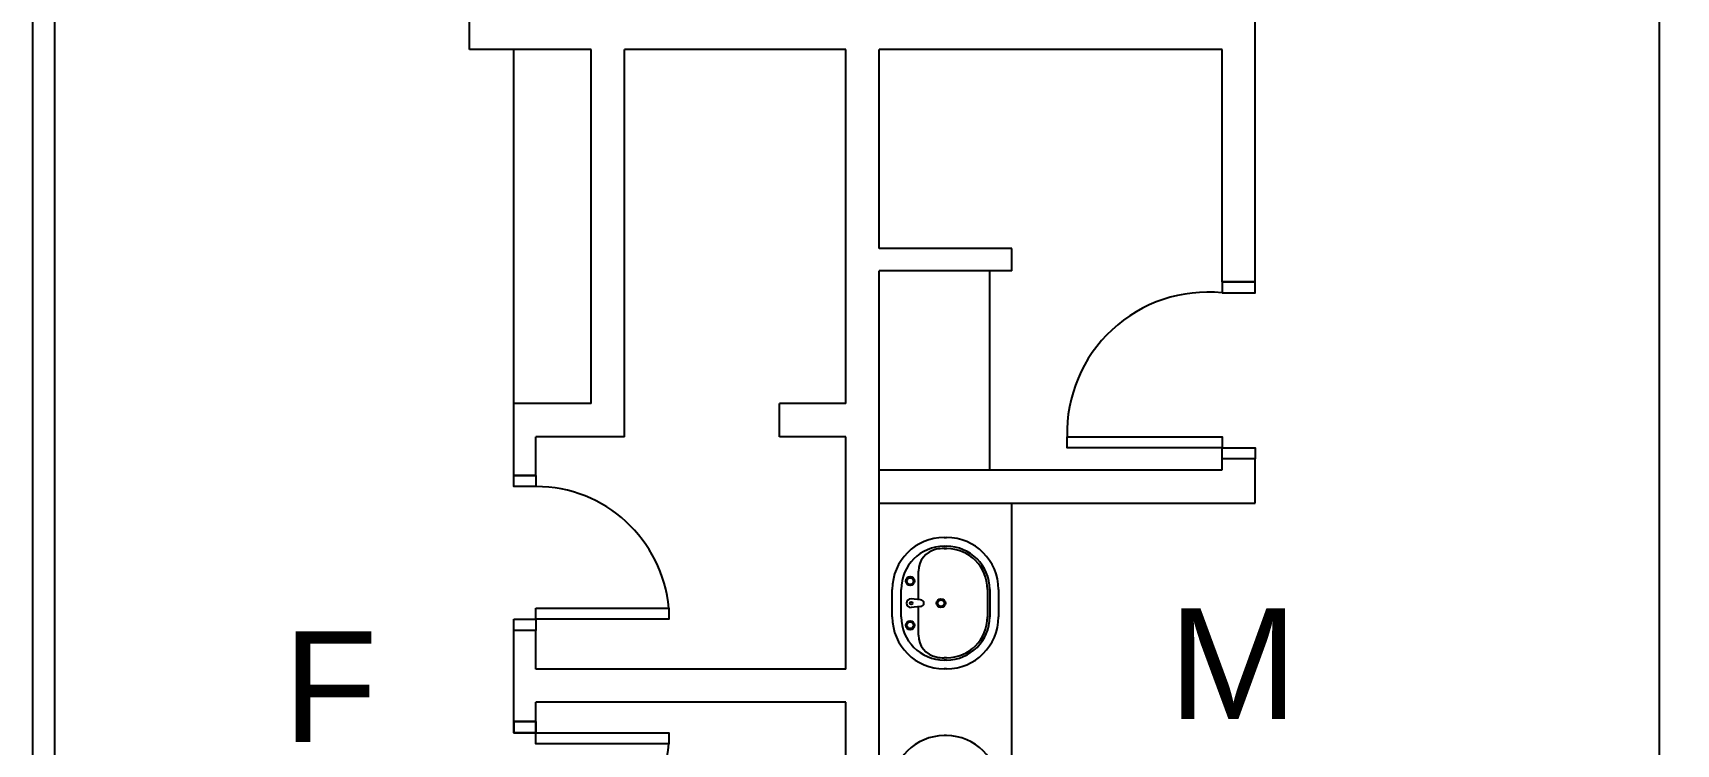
# Model space of a CAD drawing. Header units: millimetres. Extents: x -616979 to 2364082, y 43054 to 1637649.
# Drawn here: x 376188 to 383613, y 68273 to 71487 of the extents above; entities that cross this region are included whole.
import ezdxf

# ---------------------------------------------------------------- set-up
doc = ezdxf.new("R2010")
doc.units = ezdxf.units.MM
for name, color, linetype in [('a-door', 1, 'Continuous'), ('a-fixtures', 7, 'Continuous'), ('a-label', 9, 'Continuous'), ('a-wall', 5, 'Continuous'), ('WALLS', 7, 'Continuous')]:
    doc.layers.add(name, color=color, linetype=linetype)
doc.styles.add('-kitz', font='arial.ttf')

msp = doc.modelspace()

# ---------------------------------------------------------------- linework, layer by layer
msp.add_arc((332512.787, 85836.991), 78378.059, 336.37627845, 49.56052121)
at = {"layer": 'a-door'}
for p, q in [((378361.091, 68374.661), (378361.091, 68324.661)), ((378461.091, 68374.661), (378361.091, 68374.661)), ((378361.091, 68324.661), (378461.091, 68324.661)), ((378461.091, 68324.661), (378461.091, 68374.661))]:
    msp.add_line(p, q, dxfattribs=at)
for points in [[(381561.091, 70312.161), (381711.091, 70312.161), (381711.091, 70362.161), (381561.091, 70362.161)], [(380861.091, 69662.161), (381561.091, 69662.161), (381561.091, 69612.161), (380861.091, 69612.161)], [(381561.091, 69612.161), (381711.091, 69612.161), (381711.091, 69562.161), (381561.091, 69562.161)], [(378361.091, 69487.161), (378461.091, 69487.161), (378461.091, 69437.161), (378361.091, 69437.161)], [(378361.091, 68837.161), (378461.091, 68837.161), (378461.091, 68787.161), (378361.091, 68787.161)], [(378461.091, 68887.161), (379061.091, 68887.161), (379061.091, 68837.161), (378461.091, 68837.161)], [(378361.091, 68374.661), (378461.091, 68374.661), (378461.091, 68324.661), (378361.091, 68324.661)], [(378461.091, 68324.661), (379061.091, 68324.661), (379061.091, 68274.661), (378461.091, 68274.661)]]:
    msp.add_lwpolyline(points, close=True, dxfattribs=at)
for centre, radius, start, end in [((381496.186, 69680.136), 635.349, 84.1366337, 181.6211735), ((378459.549, 68833.206), 603.958, 5.1254488, 89.853657), ((378459.549, 68328.617), 603.958, 270.146343, 354.8745512)]:
    msp.add_arc(centre, radius, start, end, dxfattribs=at)
at = {"layer": 'a-fixtures'}
for p, q in [((380306.091, 69207.032), (380316.091, 69207.032)), ((380306.091, 69167.032), (380316.091, 69167.032)), ((380306.091, 69157.032), (380316.091, 69157.032)), ((380189.091, 68926.184), (380189.091, 69055.314)), ((380071.091, 68848.032), (380071.091, 68972.032)), ((380111.091, 68848.032), (380111.091, 68972.032)), ((380199.091, 68925.032), (380155.718, 68930.032)), ((380501.091, 68972.032), (380501.091, 68848.032)), ((380511.091, 68972.032), (380511.091, 68848.032)), ((380551.091, 68972.032), (380551.091, 68848.032)), ((380199.091, 68895.032), (380155.718, 68890.032)), ((380189.091, 68764.749), (380189.091, 68893.879)), ((380316.091, 68663.032), (380306.091, 68663.032)), ((380316.091, 68653.032), (380306.091, 68653.032)), ((380316.091, 68613.032), (380306.091, 68613.032)), ((380316.091, 68311.291), (380306.091, 68311.291))]:
    msp.add_line(p, q, dxfattribs=at)
for centre, radius in [((380151.961, 69010.032), 20), ((380151.961, 69010.032), 15), ((380155.718, 68910.032), 6.243), ((380291.091, 68910.032), 20), ((380291.091, 68910.032), 15), ((380151.961, 68810.032), 20), ((380151.961, 68810.032), 15)]:
    msp.add_circle(centre, radius, dxfattribs=at)
for centre, radius, start, end in [((380306.091, 68972.032), 235, 90, 180), ((380316.091, 68972.032), 235, 360, 90), ((380306.091, 68972.032), 195, 90, 180), ((380289.091, 69055.314), 100, 101.536959, 180), ((380306.091, 68972.032), 185, 90, 101.536959), ((380316.091, 68972.032), 195, 360, 90), ((380316.091, 68972.032), 185, 0, 90), ((380155.718, 68910.032), 20, 90, 270), ((380199.091, 68910.032), 15, 270, 90), ((380306.091, 68848.032), 235, 180, 270), ((380306.091, 68848.032), 195, 180, 270), ((380316.091, 68848.032), 185, 270, 0), ((380316.091, 68848.032), 195, 270, 0), ((380316.091, 68848.032), 235, 270, 0), ((380289.091, 68764.749), 100, 180, 258.463041), ((380306.091, 68848.032), 185, 258.463041, 270), ((380306.091, 68076.291), 235, 90, 180), ((380316.091, 68076.291), 235, 360, 90)]:
    msp.add_arc(centre, radius, start, end, dxfattribs=at)
at = {"layer": 'a-wall'}
for p, q in [((378361.091, 69812.161), (378361.091, 71412.161)), ((380511.091, 69512.161), (380511.091, 70412.161)), ((380611.091, 67562.161), (380611.091, 69362.161))]:
    msp.add_line(p, q, dxfattribs=at)
at = {"layer": 'WALLS'}
for p, q in [((378161.091, 71412.161), (378161.091, 72862.161)), ((381711.091, 70362.161), (381711.091, 72862.161)), ((376187.787, 64012.161), (376187.787, 72512.161)), ((376287.787, 64012.161), (376287.787, 72512.161)), ((383537.787, 64012.161), (383537.787, 72512.161)), ((378711.091, 71412.161), (378161.091, 71412.161)), ((378711.091, 69812.161), (378711.091, 71412.161)), ((378861.091, 69662.161), (378861.091, 71412.161)), ((379861.091, 71412.161), (378861.091, 71412.161)), ((379861.091, 69812.161), (379861.091, 71412.161)), ((381561.091, 71412.161), (380011.091, 71412.161)), ((380011.091, 70512.161), (380011.091, 71412.161)), ((381561.091, 70362.161), (381561.091, 71412.161)), ((380611.091, 70512.161), (380011.091, 70512.161)), ((380611.091, 70412.161), (380611.091, 70512.161)), ((380011.091, 67562.161), (380011.091, 70412.161)), ((380611.091, 70412.161), (380011.091, 70412.161)), ((381561.091, 70362.161), (381711.091, 70362.161)), ((381586.091, 70362.161), (381686.091, 70362.161)), ((378711.091, 69812.161), (378361.091, 69812.161)), ((378361.091, 69487.161), (378361.091, 69812.161)), ((379861.091, 69812.161), (379561.091, 69812.161)), ((379561.091, 69662.161), (379561.091, 69812.161)), ((378461.091, 69487.161), (378461.091, 69662.161)), ((378861.091, 69662.161), (378461.091, 69662.161)), ((379861.091, 69662.161), (379561.091, 69662.161)), ((379861.091, 68612.161), (379861.091, 69662.161)), ((380011.091, 69512.161), (381561.091, 69512.161)), ((381711.091, 69562.161), (381561.091, 69562.161)), ((381561.091, 69512.161), (381561.091, 69562.161)), ((381711.091, 69362.161), (381711.091, 69562.161)), ((378461.091, 69487.161), (378361.091, 69487.161)), ((380011.091, 69362.161), (381711.091, 69362.161)), ((378461.091, 68787.161), (378361.091, 68787.161)), ((378361.091, 68374.661), (378361.091, 68787.161)), ((378461.091, 68612.161), (378461.091, 68787.161)), ((379861.091, 68612.161), (378461.091, 68612.161)), ((378461.091, 68374.661), (378461.091, 68462.161)), ((379861.091, 68462.161), (378461.091, 68462.161)), ((379861.091, 67562.161), (379861.091, 68462.161)), ((379861.091, 67562.161), (379861.091, 68462.161)), ((378461.091, 68374.661), (378361.091, 68374.661))]:
    msp.add_line(p, q, dxfattribs=at)

# ---------------------------------------------------------------- texts
at = {"layer": 'a-label', "style": '-kitz'}
for s, p in [('M', (381320.511, 68387.248)), ('F ', (377318.33, 68282.311))]:
    msp.add_text(s, height=500, dxfattribs=at).set_placement(p)

doc.saveas('drawing.dxf')
